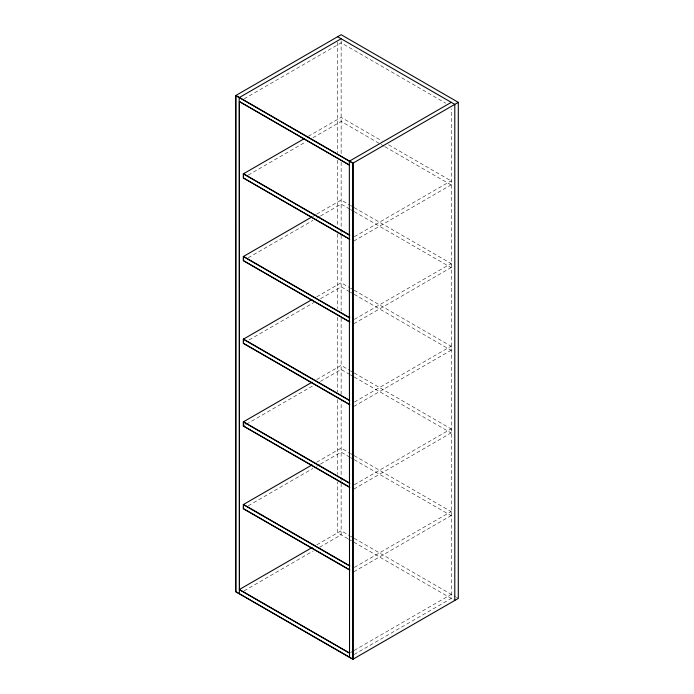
<?xml version="1.0" encoding="UTF-8"?>
<svg xmlns="http://www.w3.org/2000/svg" width="694" height="694" viewBox="0 0 694 694"><rect width="100%" height="100%" fill="white"/><g stroke="black" fill="none" stroke-linecap="round" stroke-linejoin="round"><path stroke-width="0.52" stroke-dasharray="3.47 2.6" d="M244.071 98.86L341.144 42.82L445.678 103.172M308.283 136.354L341.144 117.381L382.134 141.047M248.2 175.096L305.464 142.036M312.977 137.698L341.144 121.441L380.277 144.031M312.977 216.32L315.796 214.689M316.733 214.151L341.144 200.054L349.524 204.895M248.2 257.778L312.977 220.38M316.733 218.211L319.552 216.58M320.489 216.042L341.144 204.114L349.524 208.955M354.382 236.68L451.083 180.856L451.083 184.908L353.446 241.286M316.733 296.832L341.144 282.736L349.524 287.576M249.137 339.913L313.914 302.515M320.489 298.724L341.144 286.796L349.524 291.636M354.382 319.361L451.083 263.529L451.083 267.589L353.446 323.959M316.733 379.505L341.144 365.417L349.524 370.258M243.507 425.847L245.381 424.763M246.318 424.216L312.977 385.734M320.489 381.396L341.144 369.477L349.524 374.318M354.382 402.043L451.083 346.211L451.083 350.27L353.446 406.641M316.733 462.187L341.144 448.098L349.524 452.939M248.2 505.813L312.977 468.415M316.733 466.247L319.552 464.624M320.489 464.078L341.144 452.15L349.524 456.999M354.382 484.716L451.083 428.892L451.083 432.952L353.446 489.322M316.872 544.781L341.144 530.771L349.576 535.647M244.071 590.88L313.141 551.001M319.674 547.228L341.144 534.831L341.144 401.609M354.382 567.397L451.083 511.565L451.083 515.625L353.446 571.995M350.47 652.56L353.272 650.946M354.209 650.408L451.282 594.359M354.209 654.459L451.282 598.419L451.282 108.845M388.657 144.812L451.083 180.856M381.206 144.569L383.999 146.182M384.936 146.72L451.083 184.908M350.461 205.433L353.255 207.055M354.183 207.593L451.083 263.529M350.461 209.493L353.255 211.106M354.183 211.644L451.083 267.589M350.461 288.114L353.255 289.728M354.183 290.266L451.083 346.211M350.461 292.174L353.255 293.788M354.183 294.325L451.083 350.27M350.461 370.796L353.255 372.409M354.183 372.947L451.083 428.892M350.461 374.855L353.255 376.469M354.183 377.007L451.083 432.952M350.461 453.477L353.255 455.091M354.183 455.628L451.083 511.565M350.461 457.537L353.255 459.15M354.183 459.688L451.083 515.625M350.479 536.158L353.324 537.807M354.209 538.318L455.498 596.797M456.435 597.334L458.309 598.419M347.937 538.752L337.631 532.801L337.631 481.896M348.605 539.143L454.796 600.449M341.144 40.79L341.144 154.927M341.144 162.24L341.144 310.895M341.144 318.208L341.144 394.296M337.631 42.143L337.631 152.628M337.631 160.21L337.631 226.279M337.631 233.861L337.631 308.596M337.631 317.262L337.631 391.997M337.631 399.579L337.631 474.314"/><path stroke-width="1.04" d="M235.691 95.581L341.144 34.7L458.309 102.348L458.309 598.419L352.856 659.3L235.691 591.652L235.691 95.581L352.856 163.229L458.309 102.348M341.144 38.76L239.204 97.611L239.404 593.57M349.707 239.352L243.308 177.924L243.308 173.864L304.527 138.522M243.308 177.924L349.715 239.135M451.282 102.348L349.342 161.199L349.542 657.157M349.707 322.033L243.308 260.597L243.308 256.546L312.04 216.858M243.308 260.597L349.715 321.808M349.707 404.715L243.308 343.278L243.308 339.219L312.04 299.539M243.308 343.278L349.715 404.489M349.707 487.388L243.308 425.96L243.308 421.9L312.04 382.221M243.308 425.96L349.715 487.171M349.707 570.069L243.308 508.641L243.308 504.581L312.04 464.902M243.308 508.641L349.715 569.843M235.691 591.652L353.055 659.187L353.055 163.116L235.891 95.468L235.891 591.54M312.205 547.479L239.204 589.622L349.542 653.097L239.404 589.51M337.631 36.73L454.796 104.378L454.796 600.449M349.715 235.075L243.507 173.752L243.507 177.811M243.308 173.864L349.707 235.292M349.715 317.748L243.507 256.433L243.507 260.484M243.308 256.546L349.707 317.973M348.969 400.004L243.507 339.106L243.507 343.166M243.308 339.219L349.707 400.655M349.715 483.111L243.507 421.787L243.507 425.847M243.308 421.9L349.707 483.328M349.715 565.792L243.507 504.469L243.507 508.529M243.308 504.581L349.707 566.009M352.856 163.229L352.856 659.3M239.404 101.827L239.404 589.241M239.404 101.558L349.542 165.146L239.404 101.558"/></g></svg>
